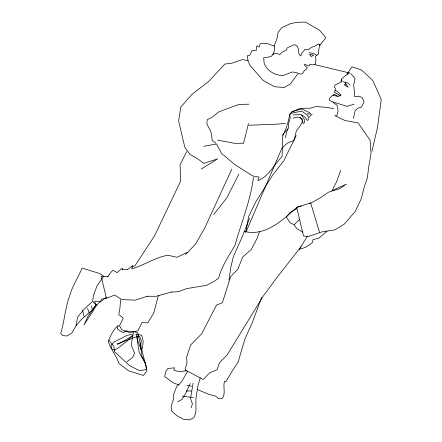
<?xml version="1.0" encoding="UTF-8"?>
<svg xmlns="http://www.w3.org/2000/svg" width="442" height="442" viewBox="0 0 442 442"><rect width="100%" height="100%" fill="white"/><g stroke="black" fill="none" stroke-linecap="round" stroke-linejoin="round"><path stroke-width="0.66" d="M76.03 325.704L77.571 317.146L84.151 309.256L92.24 301.665M120.578 299.798L119.964 307.798L118.754 314.577L123.296 318.091L119.544 325.815L121.804 329.804L130.512 332.854L137.948 330.732L141.915 322.643L147.81 322.815L153.75 313.035L158.435 295.427M253.443 177.33C250.631 200.662 241.266 222.657 235.006 245.177C229.1 255.879 221.459 266.167 218.679 278.25L213.066 281.957L206.596 285.305L186.386 288.665L178.43 291.731L171.623 292.096M193.143 383.026L190.508 398.695L192.386 403.612L191.248 407.916M228.95 280.007L230.89 266.974L233.442 256.321L241.785 237.873L249.526 218.503M285.582 137.694L286.35 132.606L288.499 127.832L288.775 122.898L290.344 117.611L289.604 115.097L290.311 113.721L292.648 111.489L299.543 108.594L302.079 109.019L310.063 112.914L310.604 114.185L307.002 113.749M341.578 80.295L341.749 79.3M138.407 333.909L137.329 339.517L141.263 349.832L141.91 356.401L144.468 360.959L146.258 366.153L146.877 370.761L143.451 375.457L128.661 370.816L119.064 363.611C116.334 355.705 110.82 349.257 108.24 341.329C110.649 335.555 113.384 329.185 118.495 325.284L117.185 328.55L118.158 329.671L122.241 332.097L123.716 332.494L125.688 330.898L134.959 331.809L137.661 332.798L146.694 369.512L139.512 370.645L129.843 365.838L114.644 351.865L113.887 346.357L110.24 342.102L109.097 340.025M353.429 118.5L355.18 110.489L358.009 108.102L361.379 107.191L364.037 102.085L362.589 98.141L359.937 96.483L354.589 96.571L354.699 93.533L353.644 85.284L355.009 78.455L350.788 73.599M248.47 123.567L243.542 143.274L234.376 143.296L217.63 140.136M371.921 151.236L377.457 127.661L381.269 99.555L372.711 80.289L361.28 69.869L352.014 66.786L346.987 74.179M320.008 44.261L318.997 48.172L318.483 53.907L315.594 56.3L315.892 59.874L315.367 63.908L313.814 64.908L309.743 64.366L309.4 65.819L308.124 66.057L304.897 64.118L304.444 64.985L307.24 67.98L306.113 69.516L304.267 70.654L302.787 73.322L300.549 74.184L297.543 72.985L292.328 71.958L283.565 75.455A18.779 16.448 12 0 1 264.156 63.344L263.686 57.709L265.338 57.742L271.029 56.477L274.023 53.653L276.852 53.416L279.758 54.57L282.206 52.123L286.339 50.277L287.189 47.935L293.665 44.885L295.698 44.935L297.538 46.73L298.168 48.427L298.925 53.825L300.764 55.985L302.024 52.659L304.09 50.697L304.593 49.521L308.151 49.808L311.212 47.509L314.516 46.305L318.682 43.83L319.897 45.255L325.876 37.697L319.505 30.161L305.472 22.1L297.007 22.315L290.355 23.675L281.681 27.719L278.151 32.283L276.907 38.902L274.233 45.454L274.769 49.786L272.825 54.714M133.539 332.666L132.523 336.334L131.296 345.362L134.583 353.02L132.804 357.269L126.876 361.788M200.176 377.882L197.751 386.496L195.861 399.248L195.988 410.496L195.209 414.607L193.806 417.773L189.557 419.9L183.452 419.248L176.899 415.723L171.689 411.099L171.131 407.286L172.374 402.087L173.662 399.032L173.761 393.949L176.651 386.756L181.695 381.584L187.618 371.319M340.688 170.236L336.81 181.375L331.953 190.706L346.279 184.165L339.975 188.585L328.633 192.165L320.378 197.784L309.676 203.74M259.487 231.774L257.084 238.371L251.294 249.481L242.735 256.973L237.829 269.261L230.641 276.664L222.398 302.742L216.547 305.057L201.685 333.771L190.59 345.036L186.485 357.683L187.06 361.794L185.093 369.998L203.281 379.501L209.519 372.938L217.033 369.7L219.547 362.595L227.039 355.092L263.498 295.67L277.283 277.106L301.129 246.548M261.774 297.101L252.023 323.306L244.829 339.213L238.139 362.042L231.895 371.54L225.912 381.755L224.635 381.109C222.597 386.463 226.028 393.275 222.431 398.325L218.619 398.656L215.602 396.104L208.9 394.352L197.276 389.501M231.851 169.098L204.436 228.613L195.541 244.061L185.69 254.531M296.212 135.595L283.803 160.717L272.598 175.181L255.89 201.657L248.631 216.486L245.763 232.536L281.974 148.109L287.46 143.053L293.626 140.694L294.996 136.959L296.361 130.661L298.731 127.931L301.958 122.837L302.615 120.29L301.604 118.683L300.168 117.743L297.775 117.008L293.024 118.207M186.607 151.65L180.071 164.838L180.761 180.574L180.198 181.982L154.706 235.569L135.048 265.675L131.92 266.896M335.362 90.444L334.39 92.395L340.34 95.571M190.209 383.546L185.436 393.905L181.905 399.518L177.712 401.734M238.879 174.176L226.779 197.922L213.773 214.442M307.312 236.299L299.306 249.421L305.472 247.36L312.179 242.89L313.107 239.503L318.583 238.409L326.975 231.105M107.693 276.907L109.517 274.233M96.052 305.356L88.085 316.218L83.963 324.853L92.953 311.223L96.339 304.361L92.372 309.77L91.505 305.87M297.764 73.913L290.179 84.207L284.013 87.51L274.421 86.693L263.217 80.477L250.056 65.504L248.183 61.328L247.155 55.88L249.835 55.2L252.249 50.294L256.178 50.559L256.813 45.841L259.25 47.056L260.172 43.741L267.167 43.465L274.322 46.15M333.163 95.306L334.003 94.185L337.909 96.257M282.339 135.202L287.77 128.837M109.511 274.106L112.644 270.427L115.053 271.161L117.008 272.708L122.147 268.183L122.738 269.874M309.091 117.169L312.146 114.069M132.854 335.274L127.296 340.848L119.66 346.909L114.627 350.097L111.285 348.639L111.075 345.274L114.097 341.97L127.141 335.329L131.467 334.461L133.025 335.605L118.926 343.788L117.064 344.086L134.611 337.395L139.578 336.224L141.274 340.92L140.368 349.235L142.451 348.699L143.164 341.246L141.777 335.268L135.832 334.218M299.543 219.387L294.212 224.691L290.112 222.812L286.344 217.005L290.14 212.453L296.869 208.69M127.815 269.382L132.915 265.537L131.749 268.891C144.109 265.183 154.915 257.631 167.722 255.233L177.054 257.261L187.485 252.272M105.997 297.731L98.726 303.002L93.859 308.643L81.041 319.776L75.902 326.074L71.77 333.086L66.941 335.997L62.687 335.577L60.731 333.456C64.598 320.837 65.134 307.444 69.958 295.085C72.565 285.433 78.361 277.272 82.085 268.117L99.566 273.488L103.831 276.195L97.246 285.433L93.444 295.273L92.687 301.4L96.555 305.394L94.45 301.671L96.5 301.256L100.406 301.538L101.572 299.234L106.71 297.742M201.298 169.037L217.702 158.86L203.773 163.33L197.276 158.496L189.861 154.341L184.839 147.352L178.629 120.964L180.8 107.063L191.751 94.505L208.74 81.367L224.774 64.073L231.691 63.234L242.194 59.659L248.017 60.466M147.484 296.184L135.263 300.157L121.782 299.588L114.572 295.002L106.456 298.438L101.201 276.427L108.102 276.587M354.003 104.24L346.992 106.345L331.903 101.594L329.472 100.395L329.108 99.201L330.494 97.268L332.771 95.223L337.583 96.312L340.191 95.87L341.009 94.886L336.754 91.008L334.843 90.229L335.401 89.113L335.191 88.107L334.395 87.196L334.434 86.046L335.749 84.66L337.671 83.549L341.08 82.306L341.942 80.825L341.484 78.996L347.296 74.217L349.821 73.052L314.417 64.543M171.861 291.908L156.208 296.3L147.258 296.262M301.35 205.862L297.168 206.966C282.874 219.989 265.427 236.807 244.304 231.398M290.764 113.257L301.836 111.157L307.803 115.522L308.306 117.644L308.14 120.318L306.991 120.058L304.919 117.008L301.621 114.909M203.69 146.324L216.619 143.959L221.547 153.413L234.801 164.573L252.73 175.971L259.084 177.076L257.924 180.607C269.001 176.397 273.93 164.463 282.057 156.634L282.775 135.793L285.891 128.727L288.079 121.998L289.731 114.671L291.726 111.815L303.654 108.251L310.102 108.246L316.19 106.483L327.688 107.528L333.677 108.621M186.933 370.683L179.452 371.777L173.739 370.12L174.579 367.794L167.733 368.562L165.612 371.755L164.728 376.601L173.645 383.043L179.231 385.026M122.727 269.659L127.721 269.184M285.416 123.428L276.007 124.208L248.769 125.257M191.386 390.988L186.165 390.966M292.814 114.887L301.135 114.605L304.516 119.66L304.538 122.141L303.764 123.489L302.936 123.02L301.892 119.384L300.079 117.323M248.951 104.185L239.089 104.445L226.1 109.086L218.674 111.97L211.983 117.368L207.199 119.716L206.878 124.163L210.21 130.274L211.447 133.545L212.177 140.341L215.751 143.147M187.121 385.617L189.077 385.606L191.502 386.336M193.226 397.64L182.159 396.06M309.273 52.609L313.748 53.515L316.759 55.416M310.08 54.388L313.671 55.244L311.196 56.593L309.505 54.305M342.981 81.66L347.478 82.82L349.992 84.87M347.572 86.649L344.158 84.903L345.998 84.124L345.053 82.682L348.075 87.317M302.936 232.111L297.035 228.879L294.173 224.95M332.909 102.351L336.986 105.152L338.141 110.688L337.008 115.379L334.843 115.677L345.064 120.522L358.075 122.887L370.125 140.236L371.037 153.617L368.755 166.733L367.368 177.938L364.313 186.778L361.324 198.568L355.175 211.58L344.053 224.309L334.948 229.834L321.947 231.906L308.654 236.387L303.532 236.045L296.698 207.48L310.654 202.884L319.588 232.459M340.677 80.858L341.578 81.555M144.91 362.694L139.191 352.373L136.49 334.793M87.494 308.394L89.317 313.096M82.593 310.472L83.986 316.411"/></g></svg>
